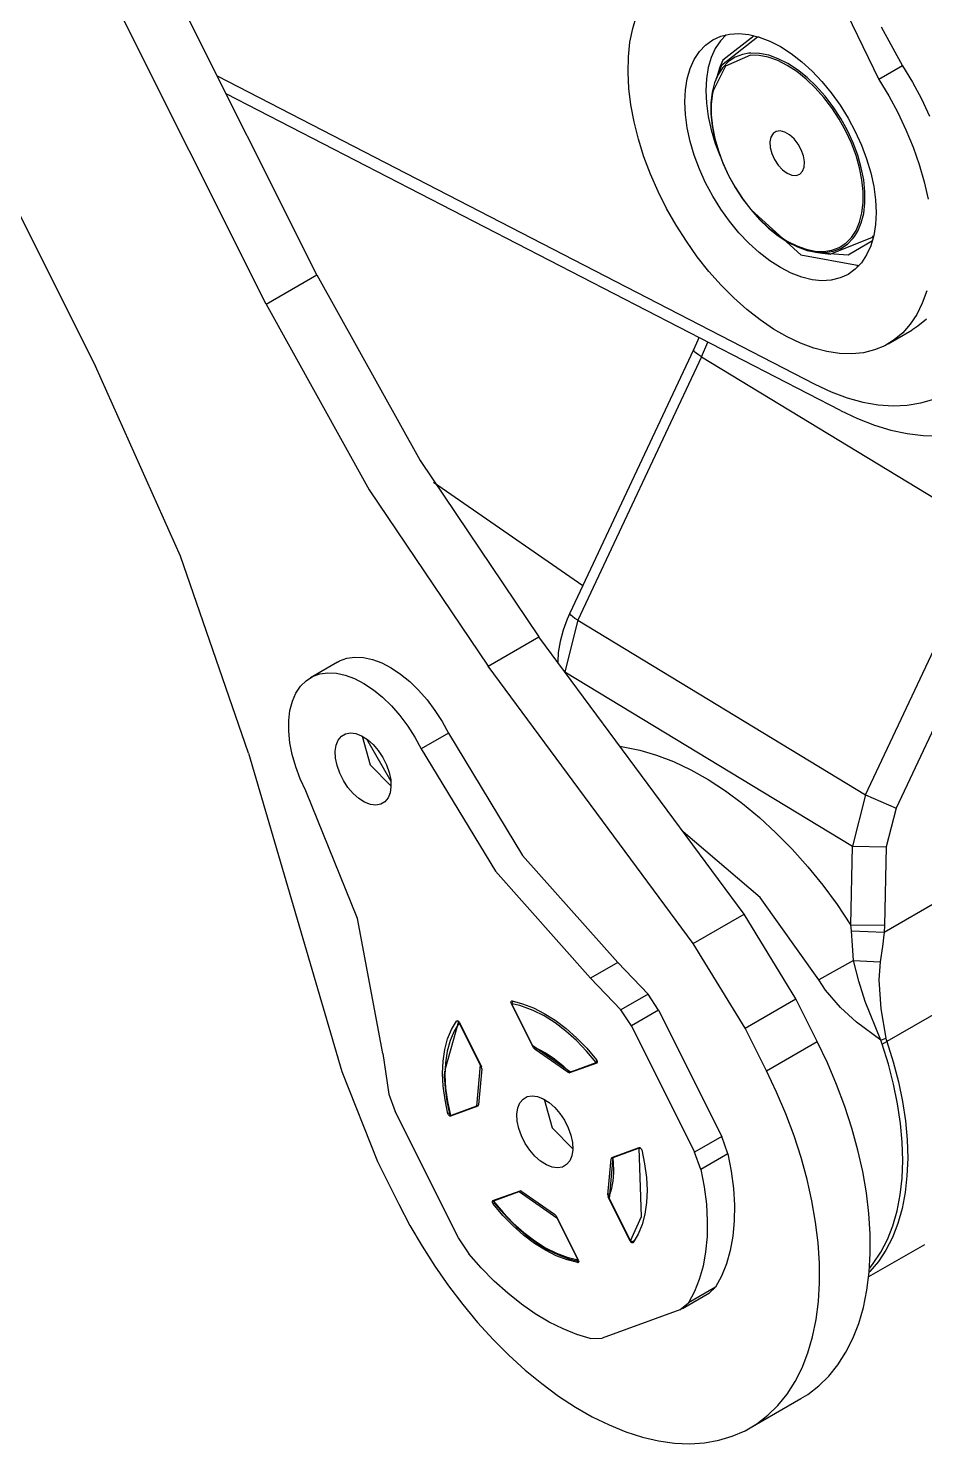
# Model space of a CAD drawing. Extents: x 0 to 258, y 0 to 184.
# Drawn here: x 117 to 126.36, y 85.86 to 100.63 of the extents above; entities that cross this region are included whole.
import ezdxf

# ---------------------------------------------------------------- set-up
doc = ezdxf.new("R2010")
doc.units = 0

msp = doc.modelspace()

# ---------------------------------------------------------------- linework, layer by layer
for p, q in [((120.0118, 98.05932), (117.241352, 103.586988)), ((119.481576, 97.753198), (116.711128, 103.280866)), ((114.929161, 102.633696), (117.69961, 97.106027)), ((123.310145, 100.630027), (123.350875, 100.762557)), ((125.546861, 100.785607), (125.878918, 100.099038)), ((123.281554, 100.486935), (123.310145, 100.630027)), ((125.904897, 100.648199), (126.126406, 100.241908)), ((123.265309, 100.334411), (123.281554, 100.486935)), ((124.006649, 100.389963), (124.071469, 100.458024)), ((124.071469, 100.458024), (124.146106, 100.511372)), ((124.146106, 100.511372), (124.229627, 100.549337)), ((124.226269, 100.502691), (124.172564, 100.421499)), ((124.284387, 100.564725), (124.226269, 100.502691)), ((124.229627, 100.549337), (124.320976, 100.57143)), ((124.611211, 100.539685), (124.235511, 100.243506)), ((124.579487, 100.55511), (124.250166, 100.301283)), ((124.266031, 100.547459), (124.280847, 100.563863)), ((124.320976, 100.57143), (124.419007, 100.577409)), ((124.419007, 100.577409), (124.522488, 100.56717)), ((124.522488, 100.56717), (124.630118, 100.540844)), ((124.629038, 100.541109), (124.611311, 100.539786)), ((124.630118, 100.540844), (124.740542, 100.498757)), ((124.740542, 100.498757), (124.85237, 100.441443)), ((124.852373, 100.441443), (124.964202, 100.369627)), ((123.261578, 100.173653), (123.265309, 100.334411)), ((123.909598, 100.213301), (123.952465, 100.308045)), ((123.952465, 100.308045), (124.006649, 100.389963)), ((124.130075, 100.327593), (124.099338, 100.222156)), ((124.172564, 100.421499), (124.130075, 100.327593)), ((124.250166, 100.301283), (124.219408, 100.228366)), ((124.54117, 100.353347), (124.278811, 100.236589)), ((124.378174, 100.330416), (124.308853, 100.285201)), ((124.456197, 100.359904), (124.378174, 100.330416)), ((124.523996, 100.371836), (124.456197, 100.359904)), ((124.5417, 100.373207), (124.523999, 100.371884)), ((124.630737, 100.350254), (124.541152, 100.35335)), ((124.633322, 100.370085), (124.5417, 100.373207)), ((124.725577, 100.331072), (124.630737, 100.350254)), ((124.729628, 100.350611), (124.633322, 100.370085)), ((124.823531, 100.296097), (124.725577, 100.331072)), ((124.829092, 100.315096), (124.729628, 100.350611)), ((124.923054, 100.245868), (124.823531, 100.296097)), ((124.93015, 100.264093), (124.829092, 100.315096)), ((124.964202, 100.369627), (125.074623, 100.284212)), ((123.270362, 100.005929), (123.261578, 100.173653)), ((123.878586, 100.106923), (123.909598, 100.213301)), ((124.099338, 100.222156), (124.080738, 100.106512)), ((124.278811, 100.236589), (124.148998, 99.980439)), ((124.200546, 100.150669), (124.163264, 100.063475)), ((124.235603, 100.243453), (124.176866, 100.100049)), ((124.219408, 100.228366), (124.195808, 100.14638)), ((124.249333, 100.224969), (124.200546, 100.150669)), ((124.308853, 100.285201), (124.249333, 100.224969)), ((125.022579, 100.181178), (124.923054, 100.245868)), ((125.031207, 100.198405), (124.93015, 100.264093)), ((125.12053, 100.103049), (125.022579, 100.181178)), ((125.130672, 100.11907), (125.031207, 100.198405)), ((125.074623, 100.284212), (125.18225, 100.186268)), ((125.18225, 100.186268), (125.285725, 100.07703)), ((126.126314, 100.241865), (125.878928, 100.09899)), ((126.126406, 100.241908), (126.230083, 100.071476)), ((118.970402, 100.13709), (125.213238, 96.919232)), ((123.291582, 99.832553), (123.270362, 100.005929)), ((123.859827, 99.990247), (123.878586, 100.106923)), ((124.080738, 100.106512), (124.07452, 99.982116)), ((124.163264, 100.063475), (124.138076, 99.964759)), ((125.215368, 100.01271), (125.12053, 100.103049)), ((125.226972, 100.027339), (125.130672, 100.11907)), ((125.305596, 99.911586), (125.215368, 100.01271)), ((125.318589, 99.924657), (125.226972, 100.027339)), ((125.285725, 100.07703), (125.383753, 99.957872)), ((125.878918, 100.099038), (125.982595, 99.928604)), ((126.230083, 100.071476), (126.324865, 99.896005)), ((125.479673, 96.643536), (119.064064, 99.950295)), ((123.85353, 99.864739), (123.859827, 99.990247)), ((123.8598, 99.731982), (123.85353, 99.864739)), ((124.07452, 99.982116), (124.080738, 99.850531)), ((124.080738, 99.850531), (124.099338, 99.713416)), ((124.125376, 99.856085), (124.125373, 99.739158)), ((124.138076, 99.964759), (124.125376, 99.856085)), ((124.143044, 99.951081), (124.130556, 99.844054)), ((124.148998, 99.980439), (124.143044, 99.951081)), ((125.389789, 99.801276), (125.305596, 99.911586)), ((125.404084, 99.812645), (125.318589, 99.924657)), ((125.383753, 99.957872), (125.475095, 99.83029)), ((125.982595, 99.928604), (126.077376, 99.753133)), ((126.324865, 99.896005), (126.410005, 99.716872)), ((123.325083, 99.654893), (123.291582, 99.832553)), ((123.878559, 99.59364), (123.8598, 99.731982)), ((124.099338, 99.713416), (124.130067, 99.572491)), ((124.125373, 99.739158), (124.138046, 99.615827)), ((124.130556, 99.844054), (124.130551, 99.728905)), ((124.130551, 99.728905), (124.143039, 99.607445)), ((125.466621, 99.683516), (125.389789, 99.801276)), ((125.482099, 99.693067), (125.404084, 99.812645)), ((125.475095, 99.83029), (125.558608, 99.69589)), ((126.077376, 99.753133), (126.162519, 99.574002)), ((123.370608, 99.474347), (123.325083, 99.654893)), ((123.90956, 99.451458), (123.878559, 99.59364)), ((124.130067, 99.572491), (124.172543, 99.429532)), ((124.138046, 99.615827), (124.163235, 99.488036)), ((124.143039, 99.607445), (124.167831, 99.481597)), ((124.80927, 99.556138), (124.775752, 99.534045)), ((124.851227, 99.561376), (124.80927, 99.556138)), ((124.898514, 99.549364), (124.851227, 99.561376)), ((125.534881, 99.560164), (125.466621, 99.683516)), ((125.551412, 99.567814), (125.482099, 99.693067)), ((125.593491, 99.433167), (125.534881, 99.560164)), ((125.610924, 99.438856), (125.551412, 99.567814)), ((125.558608, 99.69589), (125.633237, 99.556362)), ((125.633237, 99.556362), (125.698046, 99.413461)), ((126.162519, 99.574002), (126.237351, 99.39262)), ((123.427789, 99.292338), (123.370608, 99.474347)), ((123.952418, 99.30722), (123.90956, 99.451458)), ((124.163235, 99.488036), (124.200504, 99.357801)), ((124.167831, 99.481597), (124.204533, 99.35334)), ((124.172543, 99.429532), (124.221499, 99.297867)), ((124.753157, 99.496741), (124.743156, 99.446992)), ((124.743156, 99.446992), (124.746516, 99.388487)), ((124.775752, 99.534045), (124.753157, 99.496741)), ((124.947617, 99.521014), (124.898514, 99.549364)), ((124.994901, 99.478416), (124.947617, 99.521014)), ((125.036856, 99.42473), (124.994901, 99.478416)), ((125.070371, 99.363939), (125.036856, 99.42473)), ((125.641526, 99.304524), (125.593491, 99.433167)), ((125.659703, 99.308229), (125.610924, 99.438856)), ((125.698046, 99.413461), (125.75222, 99.268983)), ((123.496181, 99.110294), (123.427789, 99.292338)), ((124.006591, 99.162742), (123.952418, 99.30722)), ((124.200504, 99.357801), (124.249282, 99.227174)), ((124.204533, 99.35334), (124.252571, 99.224697)), ((124.746516, 99.388487), (124.762946, 99.325564)), ((124.762946, 99.325564), (124.791262, 99.26289)), ((124.791262, 99.26289), (124.829352, 99.205113)), ((125.092966, 99.30055), (125.070371, 99.363939)), ((125.102941, 99.239265), (125.092966, 99.30055)), ((125.678232, 99.176265), (125.641526, 99.304524)), ((125.696975, 99.177993), (125.659703, 99.308229)), ((125.75222, 99.268983), (125.795077, 99.124746)), ((126.237351, 99.39262), (126.301282, 99.210417)), ((124.071401, 99.019841), (124.006591, 99.162742)), ((124.249282, 99.227174), (124.308795, 99.098216)), ((124.252571, 99.224697), (124.311179, 99.097697)), ((124.829352, 99.205113), (124.874389, 99.156519)), ((124.874389, 99.156519), (124.923038, 99.120711)), ((124.923024, 99.120719), (124.971671, 99.100346)), ((125.016711, 99.096933), (125.054805, 99.110717)), ((125.054805, 99.110717), (125.083124, 99.140692)), ((125.083124, 99.140692), (125.099581, 99.184629)), ((125.099581, 99.184629), (125.102941, 99.239265)), ((125.703023, 99.050416), (125.678232, 99.176265)), ((125.722137, 99.050202), (125.696975, 99.177993)), ((125.795077, 99.124746), (125.826078, 98.982561)), ((126.301282, 99.210417), (126.353813, 99.028826)), ((123.575244, 98.929647), (123.496181, 99.110294)), ((124.146032, 98.880313), (124.071401, 99.019841)), ((124.308795, 99.098216), (124.378108, 98.972962)), ((124.311179, 99.097697), (124.379439, 98.974346)), ((124.378108, 98.972962), (124.456125, 98.853384)), ((124.379439, 98.974346), (124.456271, 98.856585)), ((124.971671, 99.100346), (125.016711, 99.096933)), ((125.715511, 98.928959), (125.703023, 99.050416)), ((125.734837, 98.926872), (125.722137, 99.050202)), ((125.826078, 98.982561), (125.844837, 98.844221)), ((126.353813, 99.028826), (126.394527, 98.849272)), ((123.664358, 98.751824), (123.575244, 98.929647)), ((124.229545, 98.745913), (124.146032, 98.880313)), ((124.456125, 98.853384), (124.541618, 98.741373)), ((124.456271, 98.856585), (124.540467, 98.746275)), ((125.715506, 98.813808), (125.715511, 98.928959)), ((125.734831, 98.809945), (125.734837, 98.926872)), ((125.844837, 98.844221), (125.851108, 98.711464)), ((123.76282, 98.57822), (123.664358, 98.751824)), ((124.320886, 98.618331), (124.229545, 98.745913)), ((124.540467, 98.746275), (124.630692, 98.645152)), ((124.541618, 98.741373), (124.633235, 98.638691)), ((124.545295, 98.73693), (125.064402, 98.267446)), ((125.678226, 98.609568), (125.703018, 98.706781)), ((125.696943, 98.602554), (125.722131, 98.701267)), ((125.703018, 98.706781), (125.715506, 98.813808)), ((125.722131, 98.701267), (125.734831, 98.809945)), ((125.851108, 98.711464), (125.84481, 98.585957)), ((123.869855, 98.410202), (123.76282, 98.57822)), ((124.418914, 98.499173), (124.320886, 98.618331)), ((124.630692, 98.645152), (124.725529, 98.554815)), ((124.633235, 98.638691), (124.729535, 98.54696)), ((124.725529, 98.554815), (124.823483, 98.476684)), ((124.729535, 98.54696), (124.829, 98.467625)), ((125.621828, 98.490024), (125.641513, 98.523698)), ((125.641513, 98.523698), (125.678226, 98.609568)), ((125.659663, 98.515361), (125.696943, 98.602554)), ((125.84481, 98.585957), (125.826052, 98.469281)), ((123.984623, 98.249092), (123.869855, 98.410202)), ((124.52239, 98.389935), (124.418914, 98.499173)), ((124.630015, 98.291992), (124.52239, 98.389935)), ((124.823483, 98.476684), (124.923006, 98.411993)), ((124.829, 98.467625), (124.930057, 98.401937)), ((124.922993, 98.411993), (125.022516, 98.361765)), ((124.930062, 98.401934), (125.03112, 98.35093)), ((125.371218, 98.276191), (125.814415, 98.451813)), ((125.466579, 98.346673), (125.534846, 98.391202)), ((125.482035, 98.33559), (125.551354, 98.380804)), ((125.534846, 98.391202), (125.593465, 98.450519)), ((125.551354, 98.380804), (125.610877, 98.441037)), ((125.560086, 98.269263), (125.813079, 98.418237)), ((125.593465, 98.450519), (125.621828, 98.490016)), ((125.610877, 98.441037), (125.625852, 98.460748)), ((125.62585, 98.460764), (125.659663, 98.515361)), ((125.826052, 98.469281), (125.795037, 98.362903)), ((125.81437, 98.451697), (125.825747, 98.468101)), ((124.106217, 98.096158), (123.984623, 98.249092)), ((124.740438, 98.206576), (124.630015, 98.291992)), ((125.022516, 98.361765), (125.12047, 98.32679)), ((125.03112, 98.35093), (125.130587, 98.315415)), ((125.064402, 98.267446), (125.673829, 98.15788)), ((125.12047, 98.32679), (125.215312, 98.307607)), ((125.130587, 98.315415), (125.22689, 98.295942)), ((125.215312, 98.307607), (125.305543, 98.304538)), ((125.217736, 98.29718), (125.371194, 98.276278)), ((125.22689, 98.295942), (125.318513, 98.29282)), ((125.26725, 98.29037), (125.560086, 98.269263)), ((125.305543, 98.304538), (125.389741, 98.317635)), ((125.318513, 98.29282), (125.40401, 98.306102)), ((125.389741, 98.317635), (125.466579, 98.346673)), ((125.40401, 98.306102), (125.482035, 98.33559)), ((125.752172, 98.268158), (125.697988, 98.186241)), ((125.795037, 98.362903), (125.752172, 98.268158)), ((124.233683, 97.952606), (124.106217, 98.096158)), ((124.852264, 98.134758), (124.740438, 98.206576)), ((124.964096, 98.077447), (124.852264, 98.134758)), ((125.074517, 98.035359), (124.964096, 98.077447)), ((125.633168, 98.118179), (125.558529, 98.064831)), ((125.697988, 98.186241), (125.633168, 98.118179)), ((125.671231, 98.155099), (125.649535, 98.150601)), ((119.481576, 97.753198), (120.0118, 98.05932)), ((120.011872, 98.059302), (121.089486, 96.121147)), ((124.366016, 97.819563), (124.233683, 97.952606)), ((125.182146, 98.009033), (125.074517, 98.035359)), ((125.285628, 97.998794), (125.182146, 98.009033)), ((125.383661, 98.004747), (125.285628, 97.998794)), ((125.475011, 98.026866), (125.383661, 98.004747)), ((125.558529, 98.064831), (125.475011, 98.026866)), ((124.502176, 97.698074), (124.366016, 97.819563)), ((126.379509, 97.891432), (126.333972, 97.763458)), ((119.481542, 97.75315), (120.559156, 95.814994)), ((124.641093, 97.589098), (124.502176, 97.698074)), ((126.276777, 97.647483), (126.208371, 97.544418)), ((126.333972, 97.763458), (126.276777, 97.647483)), ((124.781671, 97.493493), (124.641093, 97.589098)), ((124.922805, 97.41201), (124.781671, 97.493493)), ((126.208371, 97.544418), (126.129295, 97.455073)), ((126.287656, 97.523026), (126.224712, 97.482376)), ((126.376781, 97.597946), (126.287656, 97.523026)), ((123.988819, 97.377029), (123.945771, 97.27807)), ((123.999482, 97.406565), (123.988819, 97.377029)), ((124.029787, 97.203717), (124.093181, 97.358268)), ((125.063386, 97.34529), (124.922805, 97.41201)), ((125.202302, 97.293858), (125.063386, 97.34529)), ((126.040171, 97.380154), (125.941701, 97.32025)), ((125.977353, 97.33939), (126.224738, 97.482265)), ((126.129295, 97.455073), (126.040171, 97.380154)), ((123.945885, 97.278006), (122.653926, 94.528724)), ((124.029758, 97.203659), (122.737799, 94.454377)), ((123.946478, 97.270154), (123.945684, 97.278065)), ((123.955579, 97.257877), (123.946478, 97.270154)), ((123.972989, 97.242293), (123.955579, 97.257877)), ((123.998045, 97.22401), (123.972989, 97.242293)), ((124.029787, 97.203717), (123.998045, 97.22401)), ((124.029758, 97.203659), (127.034098, 95.381476)), ((125.338467, 97.25812), (125.202302, 97.293858)), ((125.470807, 97.238356), (125.338467, 97.25812)), ((125.598277, 97.234731), (125.470807, 97.238356)), ((125.71988, 97.247246), (125.598277, 97.234731)), ((125.834656, 97.275832), (125.71988, 97.247246)), ((125.941701, 97.32025), (125.834656, 97.275832)), ((118.589426, 95.123016), (117.699607, 97.106059)), ((125.213288, 96.919362), (125.381899, 96.84027)), ((125.381899, 96.84027), (125.548713, 96.777693)), ((125.548713, 96.777693), (125.712667, 96.732024)), ((126.319382, 96.722633), (126.453949, 96.763676)), ((125.479689, 96.643626), (125.657274, 96.559523)), ((125.712667, 96.732024), (125.872713, 96.703557)), ((125.872713, 96.703557), (126.027833, 96.692471)), ((126.027833, 96.692471), (126.177042, 96.698847)), ((126.177042, 96.698847), (126.319382, 96.722633)), ((125.657274, 96.559523), (125.833248, 96.491065)), ((125.833248, 96.491065), (126.006704, 96.438606)), ((126.006704, 96.438606), (126.176735, 96.402419)), ((126.176735, 96.402419), (126.342462, 96.382708)), ((126.342462, 96.382708), (126.503022, 96.379533)), ((121.089486, 96.121147), (122.329479, 94.282638)), ((121.228882, 95.896619), (122.789657, 94.817649)), ((120.559156, 95.814994), (121.799149, 93.976484)), ((125.742139, 92.632194), (127.034098, 95.381476)), ((119.29849, 93.068396), (118.589426, 95.123016)), ((127.35292, 95.242305), (126.060962, 92.493023)), ((122.626558, 94.467288), (122.584076, 94.351875)), ((122.73782, 94.454382), (122.599663, 93.918294)), ((122.653794, 94.528735), (122.626558, 94.467288)), ((122.654508, 94.520819), (122.653715, 94.52873)), ((122.66361, 94.508542), (122.654508, 94.520819)), ((122.68102, 94.492958), (122.66361, 94.508542)), ((122.706076, 94.474675), (122.68102, 94.492958)), ((122.73782, 94.454382), (122.706076, 94.474675)), ((122.737799, 94.454377), (125.742139, 92.632194)), ((121.799059, 93.97654), (122.329548, 94.282662)), ((124.472141, 91.386801), (122.329548, 94.282662)), ((122.584076, 94.351875), (122.552541, 94.235178)), ((122.532909, 94.118393), (122.526506, 94.025903)), ((122.552541, 94.235178), (122.532909, 94.118393)), ((120.227436, 94.018873), (119.944596, 93.855625)), ((120.227536, 94.018841), (120.249205, 94.030404)), ((120.249205, 94.030404), (120.325421, 94.058082)), ((120.325421, 94.058082), (120.408858, 94.069908)), ((120.408858, 94.069908), (120.498178, 94.065702)), ((120.498178, 94.065702), (120.591962, 94.04554)), ((120.591962, 94.04554), (120.688707, 94.009748)), ((120.688707, 94.009748), (120.786873, 93.958887)), ((120.786873, 93.958887), (120.884887, 93.893768)), ((123.941916, 91.080679), (121.799059, 93.97654)), ((122.526397, 94.026017), (122.526397, 94.016756)), ((122.526588, 94.02398), (122.526609, 94.025832)), ((122.526852, 94.015883), (122.526588, 94.02398)), ((119.840274, 93.766254), (119.898532, 93.824039)), ((119.898532, 93.824039), (119.966313, 93.867114)), ((119.966313, 93.867114), (120.042529, 93.894792)), ((120.042529, 93.894792), (120.125963, 93.906618)), ((120.125963, 93.906618), (120.215286, 93.902438)), ((120.215286, 93.902438), (120.30907, 93.882277)), ((120.30907, 93.882277), (120.405815, 93.846481)), ((120.405815, 93.846481), (120.50398, 93.795621)), ((120.50398, 93.795621), (120.601995, 93.730501)), ((120.884887, 93.893768), (120.981188, 93.815433)), ((120.981188, 93.815433), (121.074233, 93.725133)), ((122.599687, 93.918332), (125.604027, 92.096148)), ((122.599687, 93.918332), (122.599687, 93.917538)), ((119.755864, 93.610468), (119.792461, 93.694682)), ((119.792461, 93.694682), (119.840274, 93.766254)), ((120.601995, 93.730501), (120.698293, 93.652166)), ((120.698293, 93.652166), (120.791341, 93.561867)), ((121.074233, 93.725133), (121.162541, 93.624308)), ((119.718478, 93.409663), (119.731073, 93.514951)), ((119.731073, 93.514951), (119.755864, 93.610468)), ((120.791341, 93.561867), (120.879649, 93.461045)), ((121.162541, 93.624308), (121.244702, 93.514573)), ((121.244702, 93.514573), (121.319399, 93.397675)), ((119.718264, 93.296281), (119.718478, 93.409663)), ((120.879649, 93.461045), (120.96181, 93.351306)), ((120.96181, 93.351306), (121.036507, 93.234408)), ((121.319399, 93.397675), (121.385444, 93.275482)), ((119.730461, 93.176615), (119.718264, 93.296281)), ((120.212682, 93.151943), (120.234378, 93.205227)), ((120.234378, 93.205227), (120.267446, 93.245299)), ((120.267446, 93.245299), (120.310446, 93.270407)), ((120.310446, 93.270407), (120.361492, 93.279456)), ((120.361492, 93.279456), (120.418359, 93.272048)), ((120.418359, 93.272048), (120.478559, 93.2485)), ((120.478559, 93.2485), (120.539464, 93.209852)), ((120.485941, 93.244608), (120.569804, 92.946295)), ((120.530095, 93.216771), (120.784174, 92.776648)), ((120.539464, 93.209852), (120.598407, 93.157788)), ((121.036507, 93.234408), (121.102552, 93.112219)), ((121.385515, 93.275395), (121.102676, 93.112147)), ((121.385431, 93.275506), (122.159727, 91.998914)), ((119.298485, 93.068491), (120.271621, 89.74771)), ((119.754856, 93.052582), (119.730461, 93.176615)), ((120.203316, 93.087774), (120.212682, 93.151943)), ((120.206676, 93.015527), (120.203316, 93.087774)), ((120.598407, 93.157788), (120.652816, 93.094587)), ((120.652816, 93.094587), (120.700312, 93.023006)), ((121.102589, 93.112226), (121.876885, 91.835633)), ((123.174501, 93.140566), (123.211733, 93.135274)), ((123.211733, 93.135274), (123.383368, 93.10059)), ((123.383368, 93.10059), (123.558718, 93.048639)), ((119.791059, 92.926156), (119.754856, 93.052582)), ((119.838499, 92.79936), (119.791059, 92.926156)), ((120.222631, 92.938356), (120.206676, 93.015527)), ((120.250465, 92.859637), (120.222631, 92.938356)), ((120.569804, 92.946295), (120.786198, 92.724491)), ((120.700312, 93.023006), (120.738816, 92.946177)), ((120.738816, 92.946177), (120.76665, 92.867458)), ((123.558718, 93.048639), (123.736785, 92.979715)), ((123.736785, 92.979715), (123.916556, 92.894215)), ((119.896416, 92.674217), (119.838499, 92.79936)), ((120.28897, 92.782807), (120.250465, 92.859637)), ((120.336465, 92.711227), (120.28897, 92.782807)), ((120.76665, 92.867458), (120.782605, 92.790287)), ((120.782605, 92.790287), (120.785965, 92.71804)), ((123.916556, 92.894215), (124.09701, 92.792621)), ((124.09701, 92.792621), (124.277119, 92.675511)), ((120.434838, 91.343692), (119.896416, 92.674217)), ((120.390874, 92.648026), (120.336465, 92.711227)), ((120.449818, 92.595962), (120.390874, 92.648026)), ((120.776599, 92.653871), (120.754903, 92.600586)), ((120.785965, 92.71804), (120.776599, 92.653871)), ((124.277119, 92.675511), (124.455856, 92.543556)), ((125.742054, 92.63213), (125.603897, 92.096043)), ((125.742054, 92.63213), (126.061012, 92.492967)), ((120.510722, 92.557314), (120.449818, 92.595962)), ((120.570923, 92.533766), (120.510722, 92.557314)), ((120.627789, 92.526358), (120.570923, 92.533766)), ((120.678838, 92.535406), (120.627789, 92.526358)), ((120.721835, 92.560515), (120.678838, 92.535406)), ((120.754903, 92.600586), (120.721835, 92.560515)), ((124.455856, 92.543556), (124.632208, 92.3975)), ((126.061012, 92.492967), (125.957393, 92.090902)), ((124.632208, 92.3975), (124.805171, 92.238179)), ((124.641081, 91.562608), (123.836454, 92.245916)), ((124.805171, 92.238179), (124.973761, 92.066499)), ((124.973761, 92.066499), (125.137014, 91.883434)), ((125.585771, 91.276735), (125.604027, 92.096148)), ((125.603897, 92.096043), (125.957393, 92.09091)), ((125.95751, 92.090857), (125.939253, 91.271443)), ((122.159727, 91.998914), (123.153123, 90.884289)), ((125.137014, 91.883434), (125.29401, 91.690027)), ((121.876885, 91.835633), (122.870281, 90.721007)), ((125.29401, 91.690027), (125.443848, 91.48738)), ((125.252888, 90.70236), (124.641081, 91.562608)), ((125.443848, 91.48738), (125.585678, 91.276642)), ((125.935549, 91.20027), (126.538534, 91.548462)), ((120.700947, 89.933238), (120.434838, 91.343692)), ((123.941916, 91.080679), (124.472141, 91.386801)), ((125.012903, 90.50556), (124.472127, 91.38678)), ((125.585678, 91.276632), (125.939174, 91.271499)), ((125.593179, 91.2135), (125.585771, 91.276735)), ((125.605416, 91.061724), (125.593139, 91.213613)), ((125.593139, 91.213613), (125.935499, 91.200384)), ((125.935499, 91.200376), (125.918698, 91.05085)), ((125.939253, 91.271443), (125.935549, 91.20027)), ((124.482573, 90.199408), (123.941797, 91.080629)), ((125.615576, 90.905723), (125.605416, 91.061724)), ((125.918698, 91.05085), (125.895309, 90.889232)), ((123.153194, 90.884358), (122.870355, 90.721111)), ((123.469861, 90.552632), (123.153123, 90.884289)), ((125.615576, 90.905723), (125.252888, 90.70236)), ((125.66953, 90.687625), (125.615576, 90.905723)), ((125.615576, 90.905723), (125.895288, 90.88924)), ((125.895288, 90.889232), (125.881529, 90.701008)), ((123.187019, 90.38935), (122.870281, 90.721007)), ((125.322836, 90.593714), (125.252888, 90.70236)), ((125.881529, 90.701008), (125.900024, 90.400486)), ((123.4699, 90.552571), (123.187061, 90.389323)), ((123.578451, 90.387014), (123.469861, 90.552632)), ((125.478551, 90.413337), (125.322836, 90.593714)), ((125.737001, 90.47766), (125.66953, 90.687625)), ((122.038689, 90.470283), (122.039483, 90.474728)), ((122.038953, 90.465203), (122.038689, 90.470283)), ((122.040276, 90.459779), (122.038953, 90.465203)), ((122.039483, 90.474728), (122.04107, 90.4783)), ((122.042658, 90.454329), (122.040276, 90.459779)), ((122.04107, 90.4783), (122.043716, 90.480681)), ((122.047767, 90.457321), (122.04274, 90.454411)), ((122.274514, 89.991655), (122.04274, 90.454411)), ((122.043716, 90.480681), (122.046997, 90.482004)), ((122.046997, 90.482004), (122.050833, 90.481909)), ((122.049632, 90.464222), (122.04778, 90.458348)), ((122.04778, 90.458348), (122.048044, 90.452183)), ((122.047986, 90.452183), (122.051029, 90.444113)), ((122.130846, 90.433509), (122.048031, 90.452294)), ((122.055029, 90.471233), (122.049632, 90.464222)), ((122.050709, 90.481912), (122.160606, 90.4539)), ((122.266841, 90.013351), (122.050942, 90.444092)), ((122.064422, 90.477504), (122.055029, 90.471233)), ((122.066287, 90.478753), (122.062054, 90.476371)), ((122.157746, 90.425497), (122.130862, 90.433408)), ((122.270321, 90.383103), (122.157746, 90.425497)), ((122.160606, 90.4539), (122.273149, 90.410614)), ((122.273149, 90.410614), (122.387052, 90.352552)), ((124.482459, 90.199353), (125.012948, 90.505475)), ((125.236256, 90.060182), (125.012948, 90.505475)), ((125.64723, 90.262038), (125.478551, 90.413337)), ((125.90122, 90.072454), (125.737001, 90.47766)), ((125.900024, 90.400486), (125.954607, 90.092303)), ((126.763694, 90.519763), (125.964124, 90.05833)), ((121.491388, 90.269287), (121.349524, 89.759529)), ((121.41857, 90.184446), (121.470867, 90.271356)), ((121.497987, 90.252457), (121.444658, 90.166547)), ((121.470891, 90.271356), (121.473537, 90.273738)), ((121.477326, 90.275024), (121.470976, 90.271319)), ((121.473537, 90.273738), (121.476844, 90.274796)), ((121.476844, 90.274796), (121.480681, 90.274658)), ((121.480681, 90.274658), (121.484861, 90.273336)), ((121.484861, 90.273336), (121.489121, 90.270663)), ((121.489121, 90.270663), (121.493195, 90.266933)), ((121.48928, 90.268994), (121.489809, 90.269076)), ((121.489467, 90.265898), (121.48928, 90.268994)), ((121.491584, 90.261585), (121.489467, 90.265898)), ((121.49029, 90.269732), (121.489761, 90.269203)), ((121.494283, 90.257405), (121.491584, 90.261585)), ((121.493195, 90.266933), (121.496873, 90.262355)), ((121.497987, 90.252457), (121.494283, 90.257405)), ((121.496873, 90.262355), (121.499942, 90.25717)), ((121.502728, 90.245017), (121.497992, 90.252452)), ((121.499815, 90.257297), (121.731855, 89.794541)), ((122.384361, 90.325506), (122.270321, 90.383103)), ((122.498497, 90.253399), (122.384361, 90.325506)), ((122.387052, 90.352552), (122.501016, 90.280376)), ((122.61136, 90.167648), (122.498497, 90.253399)), ((122.501016, 90.280376), (122.613739, 90.194911)), ((123.295609, 90.223732), (123.187019, 90.38935)), ((123.578379, 90.386942), (123.29554, 90.223694)), ((123.578379, 90.386942), (124.239308, 89.068525)), ((125.90122, 90.072454), (125.64723, 90.262038)), ((121.377393, 90.085339), (121.41857, 90.184446)), ((121.444658, 90.166547), (121.402703, 90.068038)), ((121.505371, 90.246449), (121.502726, 90.245126)), ((121.502726, 90.245126), (121.718625, 89.81412)), ((122.721593, 90.069281), (122.61136, 90.167648)), ((122.613739, 90.194911), (122.723935, 90.097129)), ((123.29554, 90.223694), (123.956468, 88.905277)), ((124.705767, 89.75406), (124.482459, 90.199353)), ((121.330157, 89.855197), (121.347804, 89.975169)), ((121.347804, 89.975169), (121.377393, 90.085339)), ((121.372628, 89.958106), (121.354795, 89.838073)), ((121.402703, 90.068038), (121.372628, 89.958106)), ((122.269037, 90.009607), (122.266921, 90.013258)), ((122.659692, 89.74014), (122.266963, 90.01325)), ((122.275811, 90.001776), (122.269037, 90.009607)), ((122.285098, 89.997741), (122.274514, 89.991655)), ((122.274535, 89.991679), (122.290807, 89.974984)), ((122.284661, 89.996365), (122.318819, 89.982395)), ((122.632043, 89.737674), (122.290807, 89.974979)), ((122.309968, 89.986099), (122.290918, 89.974986)), ((122.318819, 89.982395), (122.406412, 89.936855)), ((122.827876, 89.959477), (122.721593, 90.069281)), ((122.723935, 90.097129), (122.830345, 89.988149)), ((122.928931, 89.83956), (122.827876, 89.959477)), ((122.830345, 89.988149), (122.931752, 89.869217)), ((124.705767, 89.75406), (125.236256, 90.060182)), ((125.342878, 89.835879), (125.236278, 90.060103)), ((125.91306, 90.031872), (125.901153, 90.072353)), ((125.90122, 90.072454), (125.954599, 90.092297)), ((125.913033, 90.031978), (125.964196, 90.05833)), ((125.979092, 89.821875), (125.913033, 90.031978)), ((125.954599, 90.092197), (125.964124, 90.05833)), ((125.964196, 90.05833), (126.030328, 89.848018)), ((120.700947, 89.933238), (120.763012, 89.509098)), ((121.324627, 89.726786), (121.330157, 89.855197)), ((121.354795, 89.838073), (121.349397, 89.709382)), ((121.718676, 89.814146), (121.678501, 89.383834)), ((121.718676, 89.814146), (121.726031, 89.804039)), ((122.406412, 89.936855), (122.494243, 89.878543)), ((122.494243, 89.878543), (122.580825, 89.808365)), ((122.580825, 89.808365), (122.653048, 89.738912)), ((122.933855, 89.834493), (122.649164, 89.731041)), ((122.924859, 89.836345), (122.659747, 89.740037)), ((122.924857, 89.836435), (122.928931, 89.839557)), ((122.926182, 89.837139), (122.94047, 89.845341)), ((122.928931, 89.83956), (122.931312, 89.843846)), ((122.931312, 89.843846), (122.933694, 89.849455)), ((122.931752, 89.869217), (122.935138, 89.864296)), ((122.933694, 89.849455), (122.936392, 89.858345)), ((122.936501, 89.83608), (122.933855, 89.834493)), ((122.936832, 89.836329), (122.933868, 89.834477)), ((122.935138, 89.864296), (122.937811, 89.858925)), ((122.936392, 89.858345), (122.936922, 89.860991)), ((122.938948, 89.839345), (122.936832, 89.836329)), ((122.937811, 89.858925), (122.939663, 89.853448)), ((122.940271, 89.843367), (122.938948, 89.839345)), ((122.939663, 89.853448), (122.940456, 89.848156)), ((122.940456, 89.848156), (122.940271, 89.843367)), ((125.439157, 89.609245), (125.342878, 89.835879)), ((126.033493, 89.613143), (125.979092, 89.821875)), ((126.030328, 89.848018), (126.084816, 89.639075)), ((120.271491, 89.747794), (120.644561, 88.805675)), ((121.331294, 89.591407), (121.324627, 89.726786)), ((121.343531, 89.748641), (121.342208, 89.701762)), ((121.342208, 89.701762), (121.350252, 89.571032)), ((121.349397, 89.709382), (121.356541, 89.573574)), ((121.734633, 89.773009), (121.699726, 89.399114)), ((121.726031, 89.804039), (121.727619, 89.802716)), ((121.727621, 89.802743), (121.727621, 89.802743)), ((121.734633, 89.773009), (121.731722, 89.794573)), ((122.645989, 89.745593), (122.631966, 89.737656)), ((122.632043, 89.737674), (122.649267, 89.731086)), ((122.67377, 89.745328), (122.649164, 89.731041)), ((122.654612, 89.738552), (122.654082, 89.738534)), ((122.659692, 89.74014), (122.654612, 89.738552)), ((124.812548, 89.529728), (124.705947, 89.753954)), ((121.35008, 89.450607), (121.331294, 89.591407)), ((121.350252, 89.571032), (121.369487, 89.435684)), ((121.356541, 89.573574), (121.376094, 89.432282)), ((124.908827, 89.303096), (124.812548, 89.529728)), ((125.524623, 89.381357), (125.439157, 89.609245)), ((126.075913, 89.407017), (126.033493, 89.613143)), ((126.084816, 89.639075), (126.127338, 89.432726)), ((120.763012, 89.509098), (120.828314, 89.327761)), ((121.380761, 89.305991), (121.35008, 89.450607)), ((121.369487, 89.435684), (121.397832, 89.304486)), ((121.376094, 89.432282), (121.407854, 89.2872)), ((121.69349, 89.383908), (121.408799, 89.280456)), ((121.678409, 89.383908), (121.413297, 89.2876)), ((121.68101, 89.384786), (121.678628, 89.383728)), ((121.688815, 89.388094), (121.68101, 89.384786)), ((121.688815, 89.388094), (121.696832, 89.393438)), ((121.69005, 89.388671), (121.69984, 89.394227)), ((121.693397, 89.383977), (121.699721, 89.399111)), ((121.695871, 89.385496), (121.69349, 89.383908)), ((121.696832, 89.393438), (121.69961, 89.396666)), ((122.101025, 89.3014), (122.110391, 89.365567)), ((122.110391, 89.365567), (122.132087, 89.418852)), ((122.132087, 89.418852), (122.165154, 89.458923)), ((122.165154, 89.458923), (122.208154, 89.484032)), ((122.208154, 89.484032), (122.2592, 89.49308)), ((122.2592, 89.49308), (122.316067, 89.485672)), ((122.316067, 89.485672), (122.376268, 89.462124)), ((122.376268, 89.462124), (122.437172, 89.423474)), ((122.383649, 89.458229), (122.467512, 89.159917)), ((122.437172, 89.423474), (122.496116, 89.371412)), ((122.496116, 89.371412), (122.550525, 89.308208)), ((125.598841, 89.15338), (125.524623, 89.381357)), ((126.106105, 89.204719), (126.075913, 89.407017)), ((126.127338, 89.432726), (126.157638, 89.230201)), ((121.489232, 88.009399), (120.828304, 89.327816)), ((121.382584, 89.300586), (121.380732, 89.306062)), ((121.395834, 89.314587), (121.380753, 89.306121)), ((121.385283, 89.295241), (121.382584, 89.300586)), ((121.388696, 89.290346), (121.385283, 89.295241)), ((121.392612, 89.286166), (121.388696, 89.290346)), ((121.396818, 89.282964), (121.392612, 89.286166)), ((121.401052, 89.280848), (121.396818, 89.282964)), ((121.397832, 89.304486), (121.399948, 89.296363)), ((121.400311, 89.296432), (121.401105, 89.292966)), ((121.405073, 89.280054), (121.401052, 89.280848)), ((121.401105, 89.292966), (121.40383, 89.289156)), ((121.40383, 89.289156), (121.407799, 89.287304)), ((121.408672, 89.280583), (121.405073, 89.280054)), ((121.407865, 89.2872), (121.413342, 89.287465)), ((121.43314, 89.294744), (121.408799, 89.280456)), ((122.104385, 89.229151), (122.101025, 89.3014)), ((122.120339, 89.151983), (122.104385, 89.229151)), ((122.550525, 89.308208), (122.59802, 89.236628)), ((122.59802, 89.236628), (122.636525, 89.159801)), ((124.994293, 89.075208), (124.908827, 89.303096)), ((126.157638, 89.230201), (126.17555, 89.03269)), ((122.148173, 89.073261), (122.120339, 89.151983)), ((122.186678, 88.996434), (122.148173, 89.073261)), ((122.467512, 89.159917), (122.683906, 88.938112)), ((122.636525, 89.159801), (122.664359, 89.08108)), ((122.664359, 89.08108), (122.680313, 89.003911)), ((124.239308, 89.068525), (123.956468, 88.905277)), ((124.304541, 88.887246), (124.239239, 89.068583)), ((125.068511, 88.847231), (124.994293, 89.075208)), ((125.661433, 88.926471), (125.598841, 89.15338)), ((126.123885, 89.007451), (126.106105, 89.204719)), ((122.234173, 88.924854), (122.186678, 88.996434)), ((122.288582, 88.86165), (122.234173, 88.924854)), ((122.683673, 88.931662), (122.674307, 88.867495)), ((122.680313, 89.003911), (122.683673, 88.931662)), ((123.091282, 88.849186), (123.375973, 88.952373)), ((123.106099, 88.849186), (123.371475, 88.945494)), ((123.376844, 88.945862), (123.371367, 88.945597)), ((123.371475, 88.945494), (123.383382, 88.952373)), ((123.376039, 88.952479), (123.379638, 88.953008)), ((123.402231, 88.232498), (123.376831, 88.945862)), ((123.382157, 88.944655), (123.376944, 88.945978)), ((123.379638, 88.953008), (123.383659, 88.952214)), ((123.388189, 88.942803), (123.382157, 88.944655)), ((123.383659, 88.952214), (123.387893, 88.950098)), ((123.387893, 88.950098), (123.3921, 88.946896)), ((123.396973, 88.939549), (123.388189, 88.942803)), ((123.3921, 88.946896), (123.396015, 88.942716)), ((123.396015, 88.942716), (123.399429, 88.937795)), ((123.398561, 88.938755), (123.396973, 88.939549)), ((123.399429, 88.937795), (123.402127, 88.93245)), ((123.402127, 88.93245), (123.403979, 88.926973)), ((123.40395, 88.927071), (123.434631, 88.782455)), ((125.71208, 88.701784), (125.661433, 88.926471)), ((126.12915, 88.816385), (126.123885, 89.007451)), ((126.17555, 89.03269), (126.180947, 88.841365)), ((120.644683, 88.805794), (120.867726, 88.360236)), ((122.347526, 88.809588), (122.288582, 88.86165)), ((122.40843, 88.770938), (122.347526, 88.809588)), ((122.619544, 88.774139), (122.576544, 88.749031)), ((122.652611, 88.814211), (122.619544, 88.774139)), ((122.674307, 88.867495), (122.652611, 88.814211)), ((123.050078, 88.460053), (123.084985, 88.833948)), ((123.066035, 88.418916), (123.10621, 88.849228)), ((123.100542, 88.842836), (123.084932, 88.83384)), ((123.091314, 88.849085), (123.08499, 88.833951)), ((123.122238, 88.860298), (123.099484, 88.847069)), ((123.100085, 88.847249), (123.105376, 88.802193)), ((123.100696, 88.847741), (123.104083, 88.848535)), ((123.122767, 88.860563), (123.100807, 88.847863)), ((123.100807, 88.847863), (123.100807, 88.847598)), ((123.104083, 88.848535), (123.106199, 88.849329)), ((123.105376, 88.802193), (123.109768, 88.698286)), ((123.434631, 88.782455), (123.453417, 88.641655)), ((124.021699, 88.723964), (123.956397, 88.905301)), ((124.30466, 88.887286), (124.02182, 88.724038)), ((124.304541, 88.887246), (124.339164, 88.704316)), ((125.131103, 88.620319), (125.068511, 88.847231)), ((126.121874, 88.632648), (126.12915, 88.816385)), ((126.180947, 88.841365), (126.173804, 88.657353)), ((122.468631, 88.74739), (122.40843, 88.770938)), ((122.525498, 88.739982), (122.468631, 88.74739)), ((122.576544, 88.749031), (122.525498, 88.739982)), ((123.109366, 88.69236), (123.103254, 88.601282)), ((123.109768, 88.698286), (123.109239, 88.69236)), ((123.453417, 88.641655), (123.460084, 88.506276)), ((124.021699, 88.723964), (124.056322, 88.541037)), ((124.339164, 88.704316), (124.361601, 88.525606)), ((125.750521, 88.480471), (125.71208, 88.701784)), ((126.102083, 88.457338), (126.121874, 88.632648)), ((126.173804, 88.657353), (126.154172, 88.481741)), ((121.850652, 88.398601), (122.135344, 88.502053)), ((121.859913, 88.396749), (122.125025, 88.492793)), ((122.12502, 88.49292), (122.133645, 88.496438)), ((122.12502, 88.49292), (122.517748, 88.219812)), ((122.133645, 88.496438), (122.135232, 88.497232)), ((122.135344, 88.49729), (122.143281, 88.501788)), ((122.14471, 88.499849), (122.135344, 88.497177)), ((122.152669, 88.495385), (122.135444, 88.501974)), ((122.146297, 88.499928), (122.14471, 88.499849)), ((122.152669, 88.495385), (122.493904, 88.258084)), ((123.086056, 88.512758), (123.064175, 88.449449)), ((123.103254, 88.601282), (123.086056, 88.512758)), ((123.460084, 88.506276), (123.454554, 88.377866)), ((124.056322, 88.541037), (124.078759, 88.362324)), ((124.361601, 88.525606), (124.371655, 88.352423)), ((125.18175, 88.395635), (125.131103, 88.620319)), ((125.776556, 88.263656), (125.750521, 88.480471)), ((126.154172, 88.481741), (126.122162, 88.315572)), ((120.867822, 88.360218), (120.984201, 88.139545)), ((121.844255, 88.384906), (121.84444, 88.389695)), ((121.845048, 88.379614), (121.844255, 88.384906)), ((121.84444, 88.389695), (121.845763, 88.393717)), ((121.846901, 88.374138), (121.845048, 88.379614)), ((121.845763, 88.393717), (121.847879, 88.396733)), ((121.849573, 88.368767), (121.846901, 88.374138)), ((121.847879, 88.396733), (121.850816, 88.398585)), ((121.852959, 88.363845), (121.849573, 88.368767)), ((121.954366, 88.244913), (121.852959, 88.363845)), ((121.867056, 88.371878), (121.853034, 88.363941)), ((121.85578, 88.393502), (121.854457, 88.389931)), ((121.854457, 88.389931), (121.855515, 88.386226)), ((121.855515, 88.386226), (121.856838, 88.384639)), ((121.859854, 88.396627), (121.85578, 88.393505)), ((121.85578, 88.393502), (121.956837, 88.273583)), ((121.856986, 88.384507), (121.898846, 88.332765)), ((121.883725, 88.410507), (121.85859, 88.395955)), ((121.884519, 88.410772), (121.859913, 88.396749)), ((121.898846, 88.332765), (121.997403, 88.222344)), ((123.072232, 88.472949), (123.050007, 88.459984)), ((123.050078, 88.460053), (123.052989, 88.438489)), ((123.063501, 88.444638), (123.052917, 88.438553)), ((123.284957, 87.975797), (123.052917, 88.438553)), ((123.063046, 88.4434), (123.061987, 88.433187)), ((123.062225, 88.43106), (123.061995, 88.433177)), ((123.066035, 88.418916), (123.062225, 88.43106)), ((123.065427, 88.448903), (123.063046, 88.4434)), ((123.282046, 87.987968), (123.066147, 88.418974)), ((123.454554, 88.377866), (123.436907, 88.257893)), ((124.078759, 88.362324), (124.088813, 88.189141)), ((124.371655, 88.352423), (124.369273, 88.186038)), ((125.220191, 88.174322), (125.18175, 88.395635)), ((126.06991, 88.291487), (126.102083, 88.457338)), ((122.060776, 88.135934), (121.954366, 88.244913)), ((121.956837, 88.273583), (122.063118, 88.163781)), ((121.997403, 88.222344), (122.10035, 88.121366)), ((122.510176, 88.241383), (122.493904, 88.258078)), ((122.510258, 88.241439), (122.742032, 87.778683)), ((122.513697, 88.23403), (122.513697, 88.23403)), ((122.513703, 88.234057), (122.516084, 88.223685)), ((122.516084, 88.223685), (122.517671, 88.219822)), ((122.517666, 88.219743), (122.733566, 87.789002)), ((123.286724, 87.980605), (123.402231, 88.232498)), ((123.436907, 88.257893), (123.407318, 88.147723)), ((124.088813, 88.189141), (124.086432, 88.022756)), ((124.369273, 88.186038), (124.354483, 88.027669)), ((125.790076, 88.052444), (125.776556, 88.263656)), ((126.025544, 88.136084), (126.06991, 88.291487)), ((126.122162, 88.315572), (126.077964, 88.159823)), ((120.984201, 88.139545), (121.109767, 87.923545)), ((122.170972, 88.038152), (122.060776, 88.135934)), ((122.063118, 88.163781), (122.173351, 88.065414)), ((122.10035, 88.121366), (122.206604, 88.030926)), ((122.283695, 87.952686), (122.170972, 88.038152)), ((122.173351, 88.065414), (122.286214, 87.979663)), ((123.366141, 88.048616), (123.313844, 87.961706)), ((123.407318, 88.147723), (123.366141, 88.048616)), ((125.246226, 87.957507), (125.220191, 88.174322)), ((125.79087, 87.847911), (125.790076, 88.052444)), ((125.969244, 87.992051), (126.025544, 88.136084)), ((126.077964, 88.159823), (126.021835, 88.015416)), ((121.109767, 87.923545), (121.243879, 87.713323)), ((121.489102, 88.009331), (121.597692, 87.843712)), ((122.206604, 88.030926), (122.315085, 87.95199)), ((122.397659, 87.88051), (122.283695, 87.952686)), ((122.286214, 87.979663), (122.40035, 87.907556)), ((122.315085, 87.95199), (122.424689, 87.885413)), ((122.40035, 87.907556), (122.514391, 87.849959)), ((122.424689, 87.885413), (122.534308, 87.831933)), ((123.281983, 87.988045), (123.286719, 87.98061)), ((123.287838, 87.970707), (123.284769, 87.975893)), ((123.28919, 87.978443), (123.284957, 87.975797)), ((123.286724, 87.980605), (123.291645, 87.976371)), ((123.291516, 87.966129), (123.287838, 87.970707)), ((123.29559, 87.962399), (123.291516, 87.966129)), ((123.291645, 87.976371), (123.297651, 87.97399)), ((123.29985, 87.959727), (123.29559, 87.962399)), ((123.297651, 87.97399), (123.3067, 87.973726)), ((123.304031, 87.958404), (123.29985, 87.959727)), ((123.307867, 87.958266), (123.304031, 87.958404)), ((123.3067, 87.973726), (123.318739, 87.977483)), ((123.311174, 87.959324), (123.307867, 87.958266)), ((123.31382, 87.961706), (123.311174, 87.959324)), ((123.318739, 87.977483), (123.328502, 87.983965)), ((123.321469, 87.978972), (123.328348, 87.982941)), ((123.328502, 87.983965), (123.328671, 87.984108)), ((123.335757, 87.994318), (123.328613, 87.984264)), ((123.328613, 87.984264), (123.329407, 87.984529)), ((124.086432, 88.022756), (124.071641, 87.864387)), ((124.354483, 88.027669), (124.327387, 87.878476)), ((125.259746, 87.746295), (125.246226, 87.957507)), ((125.774418, 87.605117), (126.358882, 87.94246)), ((125.901347, 87.860238), (125.969244, 87.992051)), ((126.021835, 88.015416), (125.954112, 87.883204)), ((121.728865, 87.695845), (121.597692, 87.843712)), ((122.511562, 87.822448), (122.397659, 87.88051)), ((122.624105, 87.779162), (122.511562, 87.822448)), ((122.514391, 87.849959), (122.626965, 87.807565)), ((122.534308, 87.831933), (122.642811, 87.792177)), ((122.734002, 87.75115), (122.624105, 87.779162)), ((122.626965, 87.807565), (122.736725, 87.780879)), ((122.642811, 87.792177), (122.741773, 87.768047)), ((122.733566, 87.789002), (122.736212, 87.790325)), ((122.736725, 87.780879), (122.733709, 87.788949)), ((122.737714, 87.751058), (122.733878, 87.751153)), ((122.745207, 87.757516), (122.734095, 87.751166)), ((122.738244, 87.775402), (122.736656, 87.780879)), ((122.740995, 87.752381), (122.737714, 87.751058)), ((122.739567, 87.77146), (122.738244, 87.775402)), ((122.741154, 87.76847), (122.739567, 87.77146)), ((122.743641, 87.754762), (122.740995, 87.752381)), ((122.742212, 87.768393), (122.741154, 87.76847)), ((122.742054, 87.778733), (122.744435, 87.773283)), ((122.742562, 87.7681), (122.745207, 87.769687)), ((122.745229, 87.758334), (122.743641, 87.754762)), ((122.744435, 87.773283), (122.745758, 87.767859)), ((122.746022, 87.762779), (122.745229, 87.758334)), ((122.745758, 87.767859), (122.746022, 87.762779)), ((124.071641, 87.864387), (124.044548, 87.715196)), ((124.288184, 87.739556), (124.237157, 87.611927)), ((124.327387, 87.878476), (124.288184, 87.739556)), ((125.26054, 87.541762), (125.259746, 87.746295)), ((125.779175, 87.651101), (125.79087, 87.847911)), ((125.782689, 87.691879), (125.822252, 87.74143)), ((125.875195, 87.763967), (125.785547, 87.658414)), ((125.822252, 87.74143), (125.901347, 87.860238)), ((125.954112, 87.883204), (125.875195, 87.763967)), ((121.243879, 87.713323), (121.385851, 87.509949)), ((121.864897, 87.558389), (121.728865, 87.695845)), ((124.044548, 87.715196), (124.005345, 87.576274)), ((124.237157, 87.611927), (124.174681, 87.496521)), ((125.75494, 87.463014), (125.779175, 87.651101)), ((125.785547, 87.658414), (125.779276, 87.651932)), ((121.385851, 87.509949), (121.534965, 87.314459)), ((122.004798, 87.432354), (121.864897, 87.558389)), ((123.954317, 87.448645), (123.891841, 87.333239)), ((124.174749, 87.496638), (123.89191, 87.333125)), ((124.005345, 87.576274), (123.954317, 87.448645)), ((124.112281, 87.435016), (124.174699, 87.496521)), ((125.248845, 87.344952), (125.26054, 87.541762)), ((125.718276, 87.284611), (125.75494, 87.463014)), ((121.534965, 87.314459), (121.690458, 87.127849)), ((122.147541, 87.318663), (122.004798, 87.432354)), ((122.292077, 87.218151), (122.147541, 87.318663)), ((123.802719, 87.259301), (123.891857, 87.333239)), ((123.829469, 87.271742), (124.112308, 87.43499)), ((125.224609, 87.156865), (125.248845, 87.344952)), ((122.437347, 87.131553), (122.292077, 87.218151)), ((123.802746, 87.259307), (122.99127, 86.964561)), ((125.187946, 86.978462), (125.224609, 87.156865)), ((125.669376, 87.116802), (125.718276, 87.284611)), ((121.690458, 87.127849), (121.851536, 86.951067)), ((122.582288, 87.059501), (122.437347, 87.131553)), ((122.725837, 87.002529), (122.582288, 87.059501)), ((122.866942, 86.961053), (122.725837, 87.002529)), ((125.608493, 86.960436), (125.669376, 87.116802)), ((121.851536, 86.951067), (122.017382, 86.78502)), ((122.866942, 86.961053), (122.99133, 86.964651)), ((125.139046, 86.810651), (125.187946, 86.978462)), ((125.535931, 86.816318), (125.608493, 86.960436)), ((122.017382, 86.78502), (122.187146, 86.630552)), ((125.078163, 86.654287), (125.139046, 86.810651)), ((125.452063, 86.685177), (125.535931, 86.816318)), ((122.187146, 86.630552), (122.359969, 86.488447)), ((125.005601, 86.510169), (125.078163, 86.654287)), ((125.252174, 86.464433), (125.357316, 86.567684)), ((125.357316, 86.567684), (125.452063, 86.685177)), ((122.359969, 86.488447), (122.534964, 86.359431)), ((124.921733, 86.379028), (125.005601, 86.510169)), ((125.137173, 86.375957), (125.252174, 86.464433)), ((122.534964, 86.359431), (122.711246, 86.24416)), ((124.536699, 86.025821), (125.066923, 86.331943)), ((124.721846, 86.158284), (124.826986, 86.261532)), ((124.826986, 86.261532), (124.921733, 86.379028)), ((125.067013, 86.33207), (125.137173, 86.375957)), ((122.711246, 86.24416), (122.88791, 86.143227)), ((122.88791, 86.143227), (123.064062, 86.057139)), ((124.606843, 86.069808), (124.721846, 86.158284)), ((123.064062, 86.057139), (123.2388, 85.98634)), ((123.2388, 85.98634), (123.411234, 85.931187)), ((124.349647, 85.938895), (124.482565, 85.996552)), ((124.482565, 85.996552), (124.606843, 86.069808)), ((123.411234, 85.931187), (123.580485, 85.891965)), ((123.580485, 85.891965), (123.745694, 85.868867)), ((123.745694, 85.868867), (123.906018, 85.862015)), ((123.906018, 85.862015), (124.060635, 85.87146)), ((124.060635, 85.87146), (124.208764, 85.897125)), ((124.208764, 85.897125), (124.349647, 85.938895))]:
    msp.add_line(p, q)

doc.saveas('drawing.dxf')
